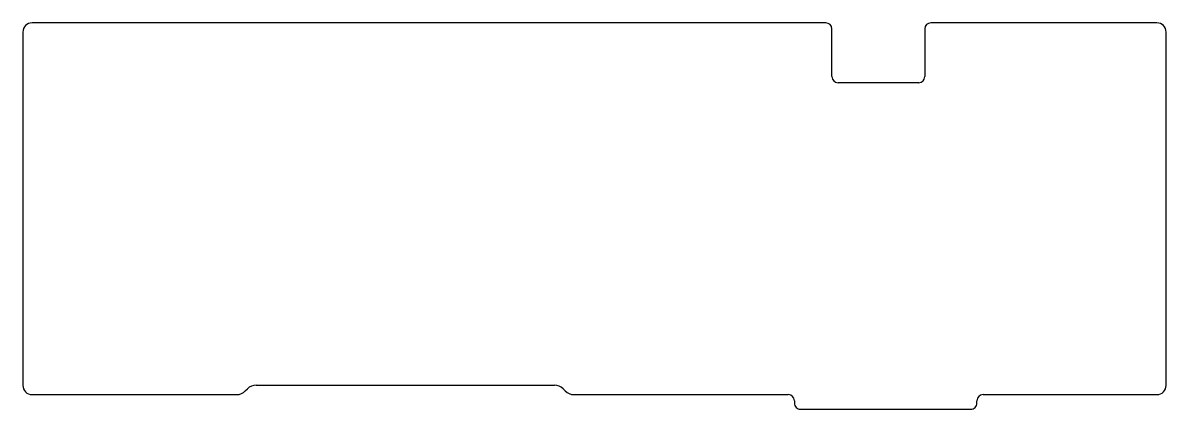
# Model space of a CAD drawing. Extents: x 0 to 1061, y 483 to 842.
import ezdxf

# ---------------------------------------------------------------- set-up
doc = ezdxf.new("R2010")
doc.units = 0
doc.layers.get('0').update_dxf_attribs({"linetype": 'CONTINUOUS'})

msp = doc.modelspace()

# ---------------------------------------------------------------- linework, layer by layer
at = {"color": 7}
for points in [[(744.963278, 841.552028), (629.284458, 841.552028), (386.319432, 841.552028), (143.354412, 841.552028), (8.841435, 841.552028)], [(1052.061605, 841.552028), (926.274265, 841.552028), (842.439589, 841.552028)], [(0.3375, 833.04808), (0.3375, 505.327722)], [(750.632564, 791.662267), (750.632564, 835.882779)], [(836.77034, 835.882779), (836.77034, 791.662267)], [(1060.565552, 505.327722), (1060.565552, 833.04808)], [(831.101017, 785.993018), (756.301888, 785.993018)], [(206.61907, 500.144773), (208.622746, 502.148473)], [(216.640334, 505.469472), (493.262817, 505.469472)], [(501.280397, 502.148473), (503.284081, 500.144773)], [(8.841435, 496.823774), (148.128798, 496.823774), (198.601482, 496.823774)], [(511.301669, 496.823774), (607.12867, 496.823774), (710.168006, 496.823774)], [(715.837299, 491.154526), (715.837299, 488.993102)], [(885.065602, 488.993102), (885.065602, 491.154526)], [(890.734925, 496.823774), (971.628552, 496.823774), (1052.061605, 496.823774)], [(721.506585, 483.323778), (879.396278, 483.323778)]]:
    msp.add_lwpolyline(points, dxfattribs=at)
for points in [[(2.82824, 839.061278), (1.233443, 837.466478), (0.337497, 835.303466), (0.3375, 833.04808)], [(8.841435, 841.552028), (6.586049, 841.552028), (4.423038, 840.656078), (2.82824, 839.061278)], [(750.632564, 835.882779), (750.632542, 839.013824), (748.094323, 841.552026), (744.963278, 841.552028)], [(842.439589, 841.552028), (839.308559, 841.552005), (836.770363, 839.013809), (836.77034, 835.882779)], [(1058.074808, 839.061283), (1056.480007, 840.656083), (1054.316993, 841.552031), (1052.061605, 841.552028)], [(1060.565552, 833.04808), (1060.565556, 835.303468), (1059.669608, 837.466483), (1058.074808, 839.061283)], [(750.632564, 791.662267), (750.632587, 788.531207), (753.170829, 785.993), (756.301888, 785.993018)], [(831.101017, 785.993018), (834.232076, 785.993), (836.770317, 788.531207), (836.77034, 791.662267)], [(0.3375, 505.327722), (0.337497, 503.072336), (1.233443, 500.909324), (2.82824, 499.314524)], [(2.82824, 499.314524), (4.423038, 497.719724), (6.586049, 496.823774), (8.841435, 496.823774)], [(198.601482, 496.823774), (201.608661, 496.823776), (204.492674, 498.018375), (206.61907, 500.144773)], [(216.640334, 505.469472), (213.633155, 505.469471), (210.749142, 504.274872), (208.622746, 502.148473)], [(501.280397, 502.148473), (499.154003, 504.27487), (496.269994, 505.469469), (493.262817, 505.469472)], [(503.284081, 500.144773), (505.410477, 498.018375), (508.294489, 496.823776), (511.301669, 496.823774)], [(1052.061605, 496.823774), (1054.316993, 496.823771), (1056.480007, 497.719719), (1058.074808, 499.314519)], [(1058.074808, 499.314519), (1059.669608, 500.90932), (1060.565556, 503.072334), (1060.565552, 505.327722)], [(715.837299, 491.154526), (715.837276, 494.285574), (713.299053, 496.823776), (710.168006, 496.823774)], [(715.837299, 488.993102), (715.83729, 487.489507), (716.434584, 486.047493), (717.497782, 484.984288)], [(883.405105, 484.984275), (884.468311, 486.047481), (885.065611, 487.489501), (885.065602, 488.993102)], [(890.734925, 496.823774), (887.603866, 496.823793), (885.065624, 494.285585), (885.065602, 491.154526)], [(717.497782, 484.984288), (718.560981, 483.921083), (720.002991, 483.323779), (721.506585, 483.323778)], [(879.396278, 483.323778), (880.899879, 483.323769), (882.341899, 483.921068), (883.405105, 484.984275)]]:
    msp.add_open_spline(points, degree=3, dxfattribs=at)

doc.saveas('drawing.dxf')
